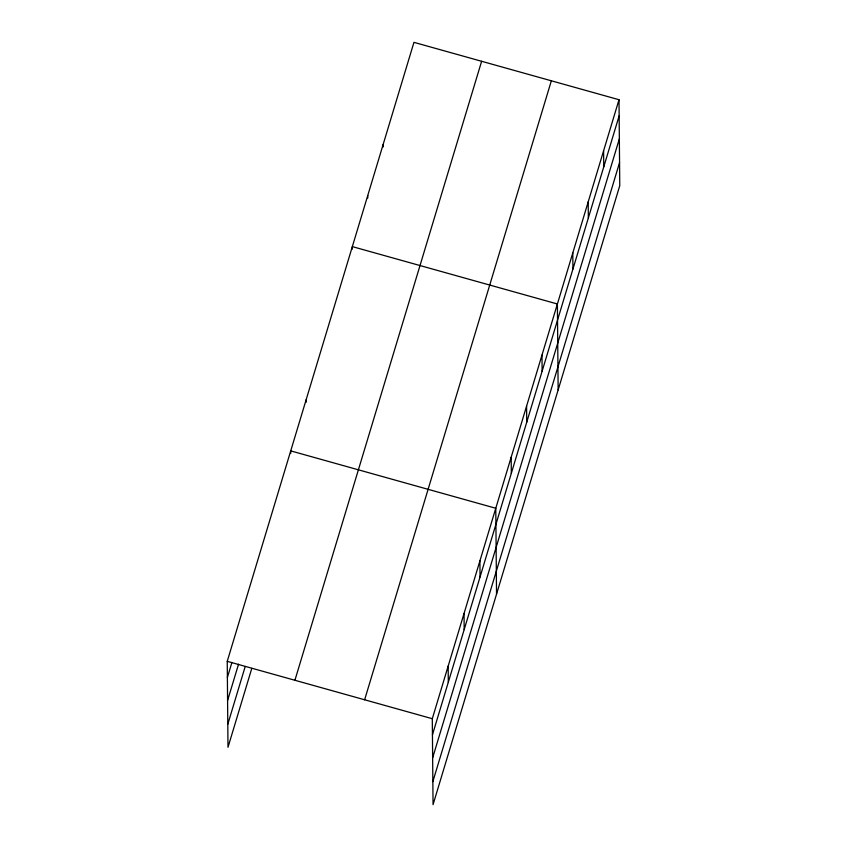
<?xml version="1.0" encoding="UTF-8"?>
<svg xmlns="http://www.w3.org/2000/svg" width="847" height="847" viewBox="0 0 847 847"><rect width="100%" height="100%" fill="white"/><g stroke="black" fill="none" stroke-linecap="round" stroke-linejoin="round"><path stroke-width="1.27" d="M251.803 668.357L227.991 747.276L227.24 661.338L413.95 42.35L619.009 99.724L619.76 185.662L433.05 804.65L432.298 718.711L619.009 99.724M227.388 677.462L231.919 662.428M227.589 700.501L238.547 664.175M227.79 724.238L245.175 666.61M294.915 680.279L481.625 61.28M364.623 699.781L551.344 80.793M432.436 734.836L619.146 115.848M432.637 757.874L619.348 138.887M432.849 781.612L619.559 162.624M227.24 661.338L432.298 718.711M603.604 150.787L603.742 166.912M588.199 201.861L588.337 217.975M572.794 252.925L572.932 269.05M558.141 389.927L557.39 303.988L352.341 246.615L352.363 249.092M541.985 355.062L542.133 371.177M526.58 406.126L526.728 422.251M511.186 457.189L511.323 473.314M496.533 594.192L495.781 508.264L290.722 450.879L290.743 453.367M479.91 560.873L480.048 576.998M464.04 613.482L464.177 629.607M448.169 666.102L448.307 682.227M383.151 144.488L383.172 146.965M367.746 195.551L367.767 198.029M306.127 399.816L306.148 402.293"/></g></svg>
